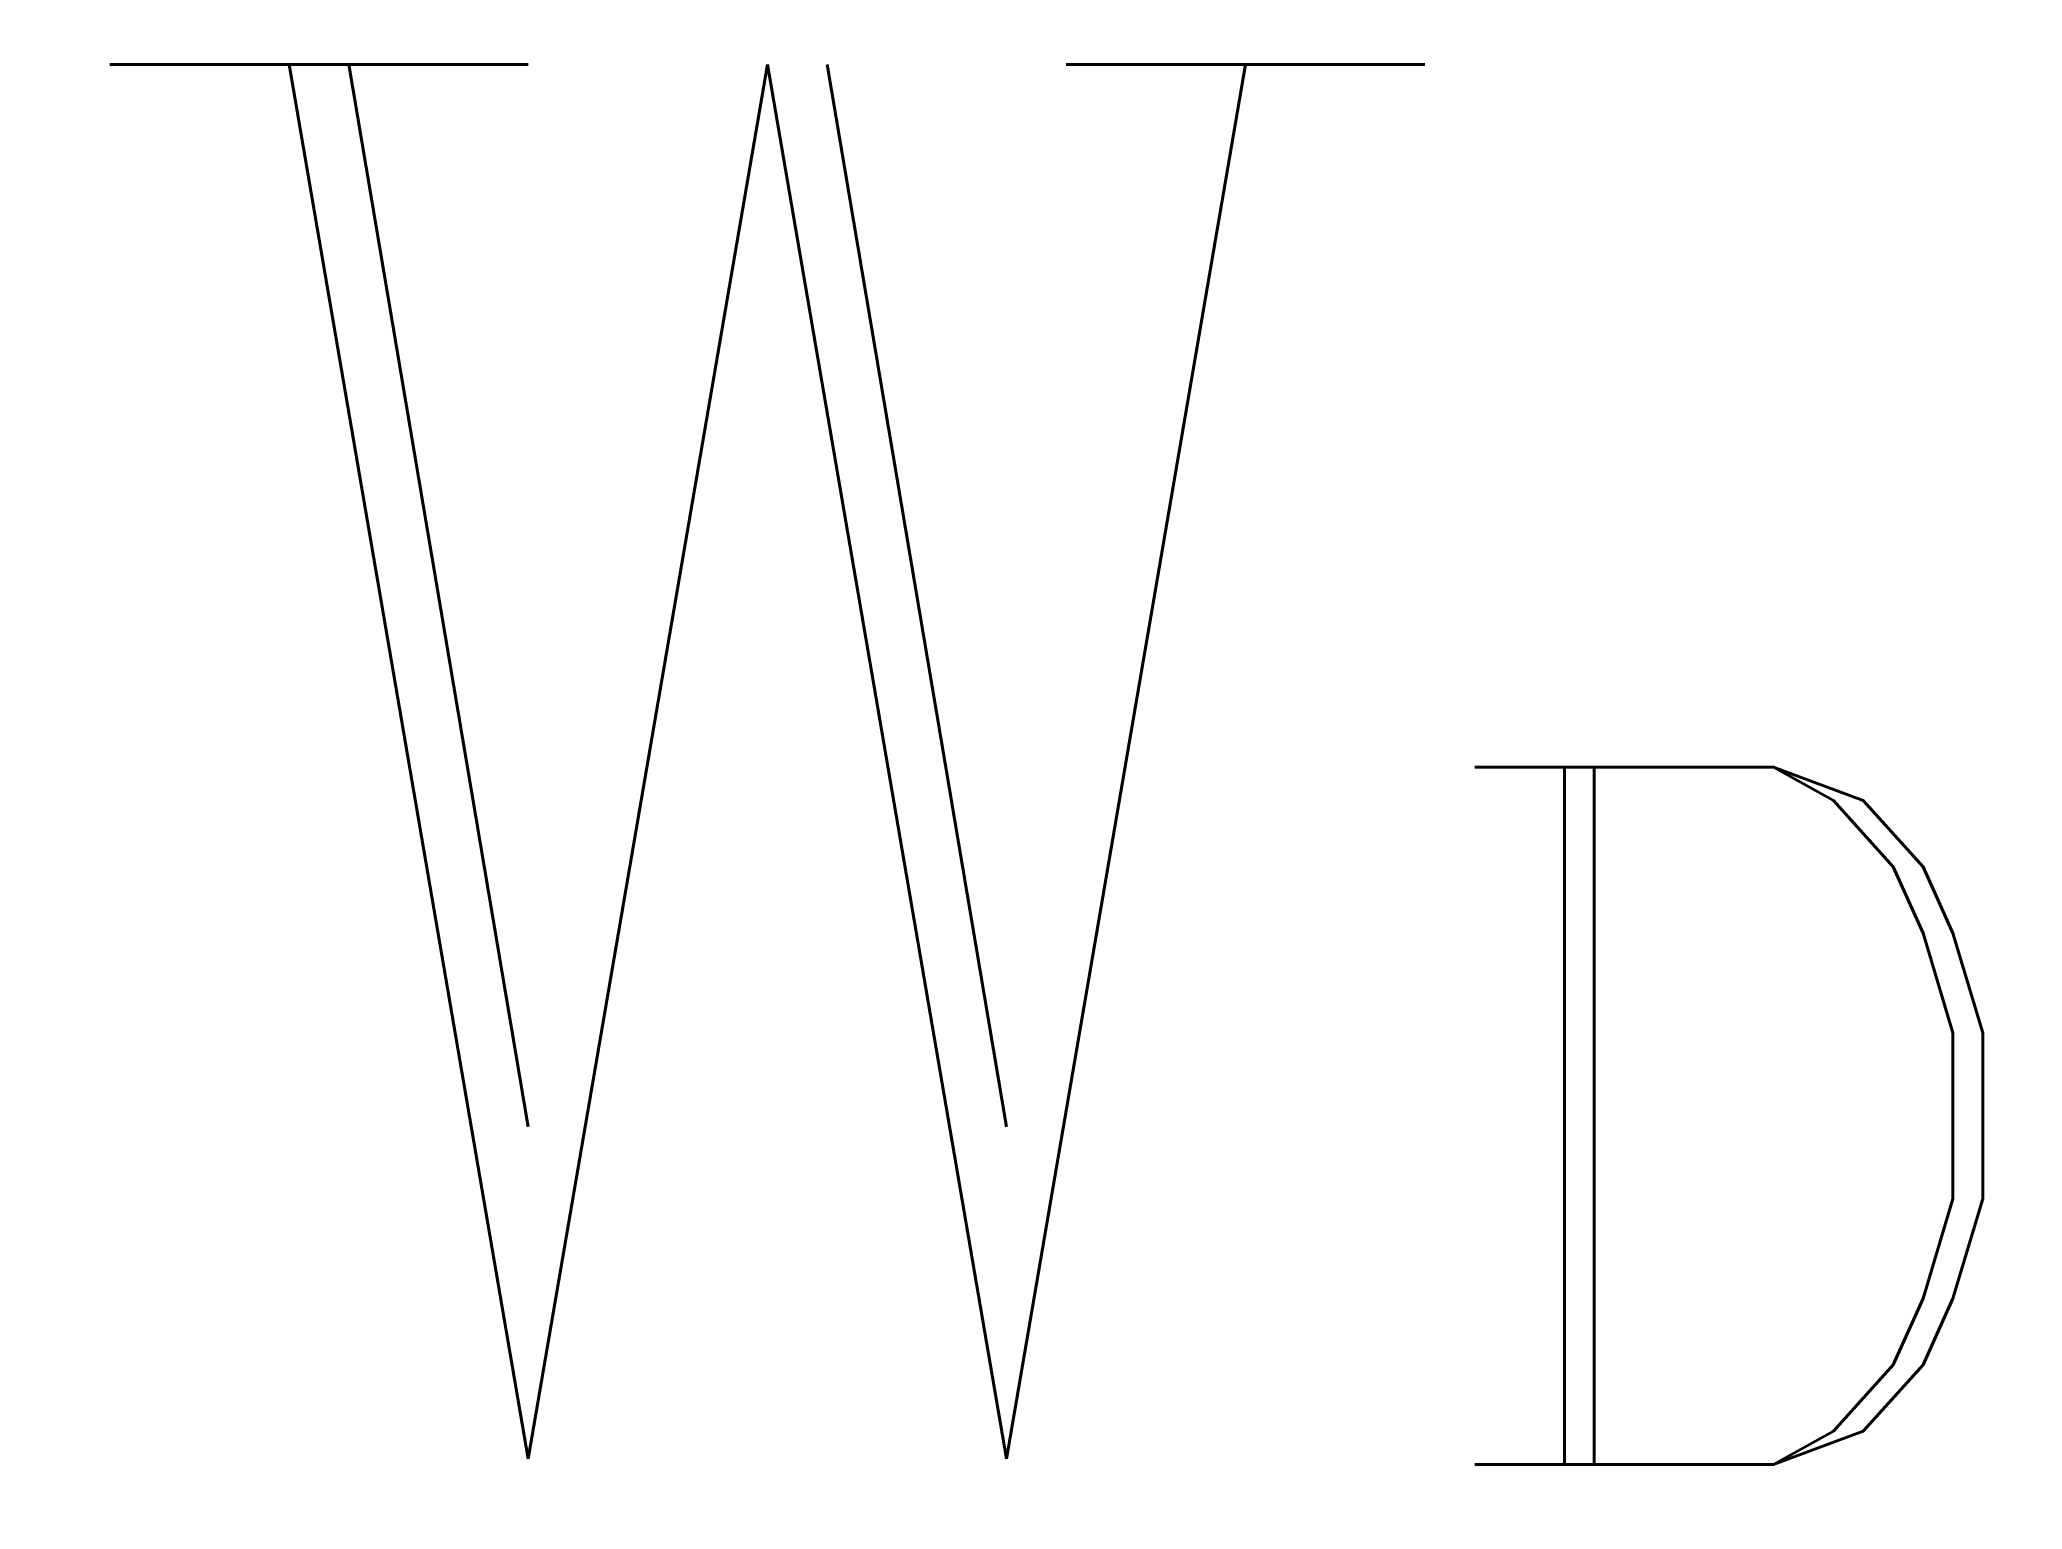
# Model space of a CAD drawing. Header units: inches. Extents: x -15.6 to 13.4, y 2.5 to 24.
import ezdxf

# ---------------------------------------------------------------- set-up
doc = ezdxf.new("R2010")
doc.units = ezdxf.units.IN
doc.header["$LTSCALE"] = 48
doc.header["$MEASUREMENT"] = 0
doc.styles.add('FSL12-1', font='complex.shx')

msp = doc.modelspace()

# ---------------------------------------------------------------- wipeouts: each hides what was drawn before it
msp.add_wipeout([(-15.562, 23.972), (13.438, 23.972), (13.438, 2.472), (-15.562, 2.472)])

# ---------------------------------------------------------------- next in the draw order: texts
at = {"linetype": 'Continuous', "attachment_point": 1, "style": 'FSL12-1'}
for s, insert, char_height, width in [('W', (-15.409, 23.609), 20.4, 304.3), ('D', (4.554, 13.329), 10.2, 61.625)]:
    msp.add_mtext(s, dxfattribs=dict(at, insert=insert, char_height=char_height, width=width))

doc.saveas('drawing.dxf')
